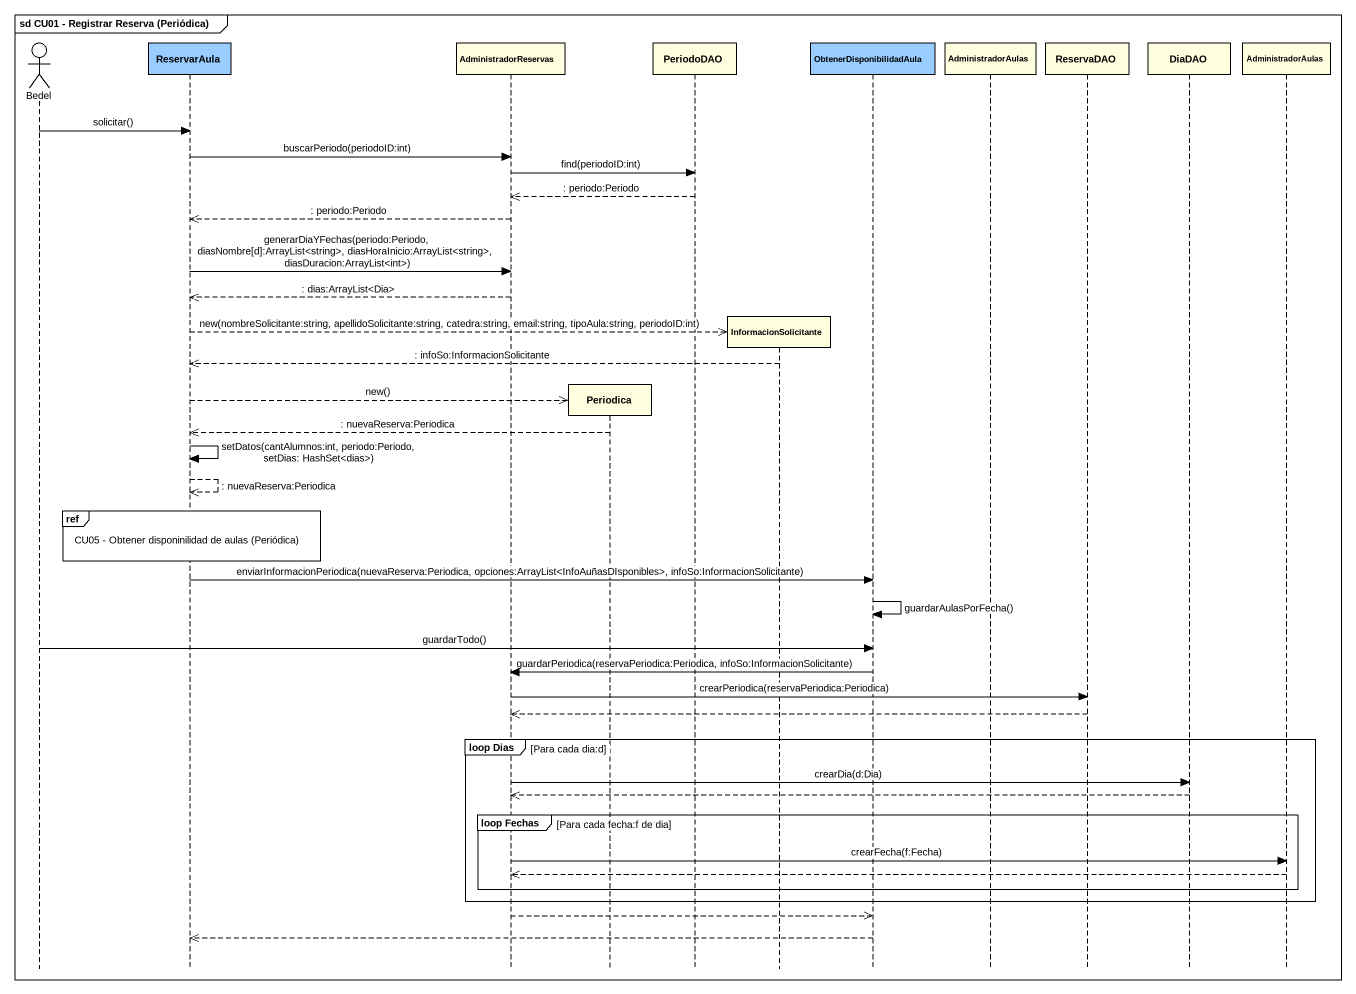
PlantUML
@startuml
mainframe sd CU01 - Registrar Reserva (Periódica)
hide footbox
actor Bedel
participant ReservarAula #99CCFF
participant AdministradorReservas #FFFFE0
participant Periodica #FFFFE0
participant PeriodoDAO #FFFFE0
participant InformacionSolicitante #FFFFE0
participant ObtenerDisponibilidadAula #99CCFF
participant AdministradorAulas #FFFFE0
participant ReservaDAO #FFFFE0
participant DiaDAO #FFFFE0
participant "AdministradorAulas" as AdministradorAulas_2 #FFFFE0

Bedel -> ReservarAula : solicitar()
ReservarAula -> AdministradorReservas : buscarPeriodo(periodoID:int)
AdministradorReservas -> PeriodoDAO : find(periodoID:int)
PeriodoDAO -->> AdministradorReservas : : periodo:Periodo
AdministradorReservas -->> ReservarAula : : periodo:Periodo
ReservarAula -> AdministradorReservas : generarDiaYFechas(periodo:Periodo, diasNombre[d]:ArrayList<string>, diasHoraInicio:ArrayList<string>, diasDuracion:ArrayList<int>)
AdministradorReservas -->> ReservarAula : : dias:ArrayList<Dia>
ReservarAula -->> InformacionSolicitante ** : new(nombreSolicitante:string, apellidoSolicitante:string, catedra:string, email:string, tipoAula:string, periodoID:int)
InformacionSolicitante -->> ReservarAula : : infoSo:InformacionSolicitante
ReservarAula -->> Periodica ** : new()
Periodica -->> ReservarAula : : nuevaReserva:Periodica
ReservarAula -> ReservarAula : setDatos(cantAlumnos:int, periodo:Periodo, setDias: HashSet<dias>)
ReservarAula -->> ReservarAula : : nuevaReserva:Periodica
ref over ReservarAula : CU05 - Obtener disponinilidad de aulas (Periódica)
ReservarAula -> ObtenerDisponibilidadAula : enviarInformacionPeriodica(nuevaReserva:Periodica, opciones:ArrayList<InfoAuñasDIsponibles>, infoSo:InformacionSolicitante)
ObtenerDisponibilidadAula -> ObtenerDisponibilidadAula : guardarAulasPorFecha()
Bedel -> ObtenerDisponibilidadAula : guardarTodo()
ObtenerDisponibilidadAula -> AdministradorReservas : guardarPeriodica(reservaPeriodica:Periodica, infoSo:InformacionSolicitante)
AdministradorReservas -> ReservaDAO : crearPeriodica(reservaPeriodica:Periodica)
ReservaDAO -->> AdministradorReservas
group loop Dias [Para cada dia:d]
  AdministradorReservas -> DiaDAO : crearDia(d:Dia)
  DiaDAO -->> AdministradorReservas
  group loop Fechas [Para cada fecha:f de dia]
    AdministradorReservas -> AdministradorAulas_2 : crearFecha(f:Fecha)
    AdministradorAulas_2 -->> AdministradorReservas
  end
end
AdministradorReservas -->> ObtenerDisponibilidadAula
ObtenerDisponibilidadAula -->> ReservarAula
@enduml
